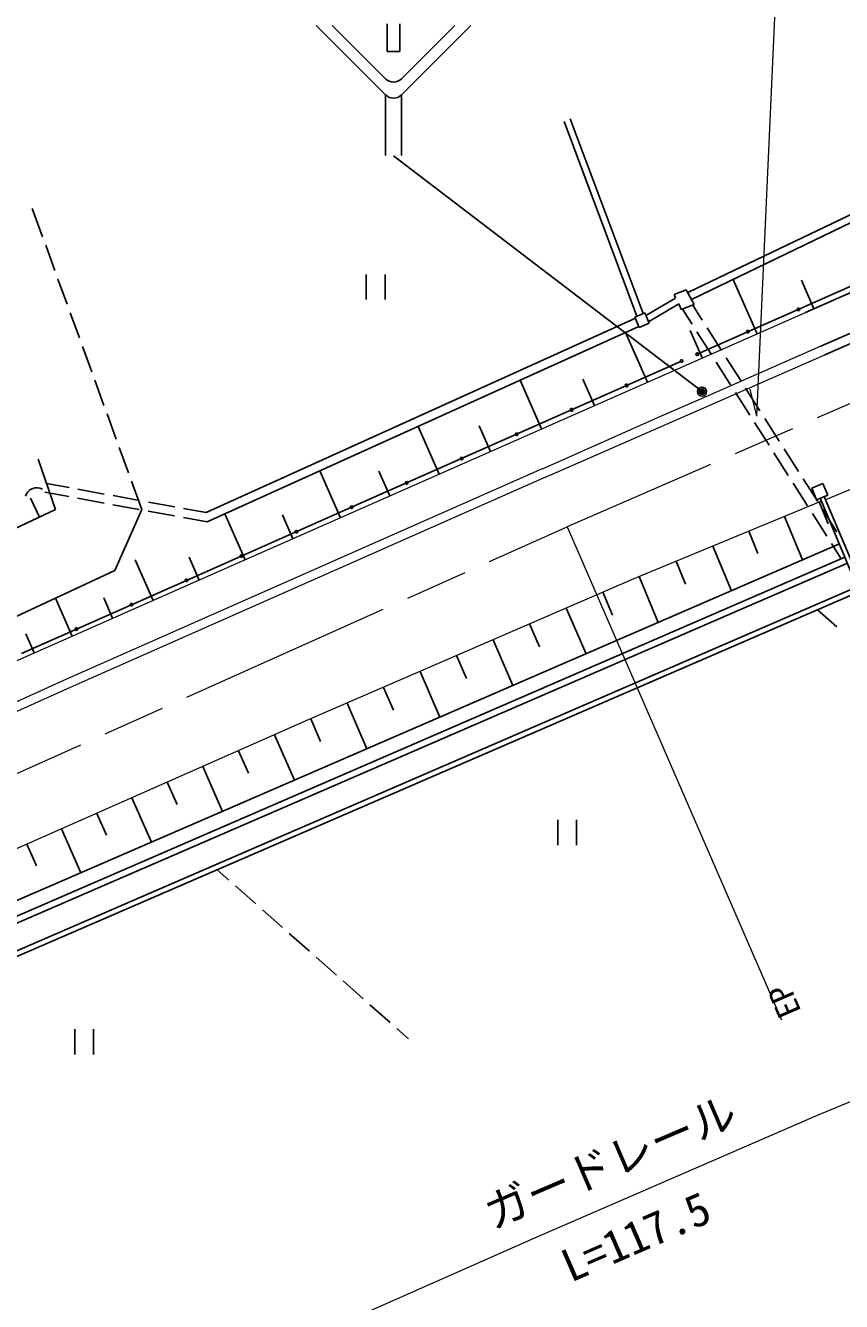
# Model space of a CAD drawing. Units: millimetres, scale not verified. Extents: x 40000 to 680000, y 20000 to 380000.
# Drawn here: x 395976 to 441501, y 241429 to 312601 of the extents above; entities that cross this region are included whole.
import ezdxf
from ezdxf.enums import TextEntityAlignment as Align

# ---------------------------------------------------------------- set-up
doc = ezdxf.new("R2010")
doc.units = ezdxf.units.MM
doc.header["$LTSCALE"] = 1000
doc.header["$PDMODE"] = 32
doc.header["$PDSIZE"] = 500
doc.linetypes.add('CHAIN', pattern=[18.5, 12, -1.5, 3.5, -1.5])
for name, color, linetype, lineweight in [('M-BGD', 7, 'Continuous', 25), ('M-BMK', 2, 'CHAIN', 13), ('M-STR-HTXT', 7, 'Continuous', 13), ('M-STR-STRC', 7, 'Continuous', 25), ('M-WORK', 1, 'Continuous', 13)]:
    doc.layers.add(name, color=color, linetype=linetype, lineweight=lineweight)
doc.styles.add('ＭＳ ゴシック', font='')
doc.styles.get('ＭＳ ゴシック').set_extended_font_data('MS Gothic')

msp = doc.modelspace()

# ---------------------------------------------------------------- linework, layer by layer
at = {"layer": 'M-BGD'}
for p, q in [((430088, 296386), (426027, 307239)), ((426364, 307392), (430429, 296531)), ((432922, 297701), (448170, 305017)), ((448343, 304656), (433125, 297322)), ((396930, 300810), (396354, 302393)), ((397615, 298931), (397101, 300340)), ((439496, 296601), (446993, 299910)), ((451185, 299486), (440351, 294719)), ((398300, 297051), (397786, 298461)), ((414983, 298719), (414983, 297319)), ((416033, 297319), (416033, 298719)), ((436792, 295407), (435441, 298467)), ((439962, 296806), (439262, 298391)), ((432167, 297600), (432836, 297860)), ((432240, 297402), (432167, 297600)), ((432836, 297860), (433281, 297033)), ((430591, 296422), (432240, 297402)), ((432429, 297084), (430736, 296078)), ((432553, 296754), (432429, 297084)), ((432553, 296754), (433281, 297033)), ((433203, 297003), (433734, 296168)), ((398984, 295172), (398471, 296582)), ((406050, 285431), (430004, 296274)), ((429975, 296338), (430527, 296572)), ((430221, 295758), (429975, 296338)), ((430527, 296572), (430773, 295992)), ((433169, 295938), (432631, 296784)), ((406112, 284910), (430198, 295813)), ((430672, 292705), (429450, 295474)), ((430773, 295992), (430221, 295758)), ((433732, 294056), (433057, 295586)), ((434242, 294250), (433438, 295516)), ((434002, 295746), (434807, 294480)), ((399669, 293293), (399156, 294702)), ((435075, 294058), (435880, 292793)), ((435316, 292562), (434511, 293828)), ((400354, 291414), (399840, 292823)), ((424763, 290096), (423565, 292810)), ((427718, 291401), (427065, 292878)), ((436389, 290875), (435584, 292140)), ((436149, 292371), (436953, 291105)), ((401038, 289535), (400525, 290944)), ((437462, 289187), (436657, 290453)), ((437222, 290683), (438027, 289417)), ((419059, 287578), (417884, 290239)), ((421911, 288837), (421281, 290263)), ((401723, 287656), (401210, 289065)), ((438295, 288995), (439100, 287729)), ((397655, 285611), (396675, 288415)), ((438535, 287499), (437730, 288765)), ((413551, 285147), (412400, 287756)), ((416305, 286362), (415697, 287739)), ((398403, 286828), (397150, 287056)), ((402471, 285603), (401894, 287186)), ((439608, 285812), (438803, 287077)), ((439368, 287308), (440173, 286042)), ((439838, 286787), (440464, 287055)), ((440464, 287055), (440739, 286411)), ((396752, 285183), (396253, 286234)), ((398391, 286322), (397060, 286565)), ((400358, 285962), (398883, 286232)), ((400370, 286468), (398895, 286738)), ((402338, 286109), (400862, 286378)), ((440112, 286144), (439838, 286787)), ((440739, 286411), (440112, 286144)), ((440310, 286229), (442382, 281296)), ((442612, 281396), (440541, 286325)), ((371896, 273436), (397655, 285611)), ((402326, 285603), (400850, 285872)), ((400968, 282201), (402471, 285603)), ((404293, 285243), (402818, 285513)), ((404305, 285750), (402830, 286019)), ((406050, 285431), (404797, 285660)), ((440264, 286024), (440767, 284809)), ((440441, 285620), (441246, 284354)), ((406116, 284911), (404785, 285154)), ((408235, 282800), (407104, 285359)), ((410893, 283973), (410306, 285302)), ((438320, 285220), (439325, 282790)), ((440681, 284124), (439877, 285390)), ((436323, 284394), (436839, 283145)), ((441381, 283681), (371612, 253443)), ((434325, 283567), (435358, 281070)), ((441488, 282855), (440950, 283702)), ((371930, 252709), (441691, 282943)), ((372069, 252383), (441828, 282617)), ((403101, 280535), (402103, 282799)), ((405668, 281667), (405102, 282950)), ((432273, 282718), (432804, 281436)), ((374673, 270010), (400968, 282201)), ((430221, 281869), (431282, 279304)), ((372625, 251099), (442382, 281296)), ((372959, 250916), (443174, 281312)), ((398573, 278541), (397640, 280659)), ((400837, 279538), (400338, 280670)), ((428181, 280988), (428733, 279713)), ((426142, 280104), (427247, 277555)), ((440165, 280009), (441235, 279054)), ((424103, 279220), (424656, 277946)), ((396456, 277608), (395989, 278667)), ((422065, 278336), (423170, 275788)), ((420027, 277452), (420579, 276179)), ((417989, 276569), (419093, 274021)), ((415951, 275685), (416504, 274412)), ((413914, 274802), (415018, 272255)), ((411887, 273923), (412436, 272656)), ((409865, 273032), (410980, 270505)), ((407865, 272149), (408417, 270899)), ((405865, 271266), (406968, 268766)), ((403885, 270393), (404431, 269156)), ((401906, 269520), (402998, 267045)), ((399947, 268655), (400487, 267431)), ((397988, 267791), (399069, 265343)), ((425667, 268287), (425667, 266887)), ((426717, 266887), (426717, 268287)), ((396050, 266936), (396585, 265724)), ((406673, 265511), (407323, 264936)), ((407698, 264605), (408822, 263612)), ((409197, 263281), (410321, 262287)), ((410695, 261956), (411820, 260963)), ((412194, 260632), (413318, 259639)), ((413693, 259308), (414817, 258315)), ((415192, 257984), (416316, 256990)), ((398725, 256614), (398725, 255214)), ((399775, 255214), (399775, 256614)), ((416691, 256659), (417341, 256085))]:
    msp.add_line(p, q, dxfattribs=at)
msp.add_arc((396599, 286170), 646, 60.33448, 164.75042, dxfattribs=at)
at = {"layer": 'M-BMK'}
for p in [(451152, 295493), (371222, 260000)]:
    msp.add_line(p, (426196, 284645), dxfattribs=at)
at = {"layer": 'M-STR-HTXT'}
for p, q in [((436783, 290803), (436400, 292321)), ((426196, 284645), (438155, 257132)), ((440171, 251818), (461293, 260597)), ((424387, 244974), (440171, 251818)), ((380433, 225585), (424387, 244974))]:
    msp.add_line(p, q, dxfattribs=at)
msp.add_lwpolyline([(436783, 290803), (438000, 318000), (460000, 318000)], dxfattribs=at)
at = {"layer": 'M-STR-STRC'}
for p, q in [((412197, 312601), (416065, 308733)), ((413088, 312601), (416065, 309625)), ((416158, 312694), (416158, 311155)), ((416864, 312694), (416864, 311155)), ((420825, 312601), (416957, 308733)), ((416957, 309625), (419934, 312601)), ((416864, 311155), (416158, 311155)), ((416065, 308733), (416065, 305351)), ((416957, 308733), (416957, 305351)), ((433719, 292181), (416508, 305329)), ((433457, 294268), (450400, 301766)), ((451411, 298985), (440565, 294232)), ((423372, 289805), (432579, 293881)), ((414165, 285729), (423372, 289805)), ((404958, 281653), (414165, 285729)), ((395752, 277577), (404958, 281653))]:
    msp.add_line(p, q, dxfattribs=at)
for radius in [150, 120, 90, 60, 30, 20]:
    msp.add_circle((433719, 292181), radius, dxfattribs=at)
for centre, radius, start, end in [((416511, 310071), 631, 225.00005, 315.00011), ((416511, 309179), 631, 225, 315), ((439104, 296767), 75, 72.48528, 252.48367), ((439104, 296767), 75, 252.48562, 72.48333), ((436281, 295518), 75, 72.48562, 252.48333), ((436281, 295518), 75, 252.48528, 72.48367), ((432579, 293881), 75, 72.48448, 252.48448), ((432579, 293881), 75, 252.48528, 72.48367), ((433457, 294268), 75, 72.48367, 252.48528), ((433457, 294268), 75, 252.48562, 72.48333), ((429510, 292522), 75, 72.48448, 252.48448), ((429510, 292522), 75, 252.48528, 72.48367), ((426441, 291163), 75, 72.48528, 252.48367), ((426441, 291163), 75, 252.48562, 72.48333), ((423372, 289805), 75, 72.48528, 252.48367), ((423372, 289805), 75, 252.48448, 72.48448), ((420303, 288446), 75, 72.48448, 252.48448), ((420303, 288446), 75, 252.48528, 72.48367), ((417234, 287088), 75, 72.48528, 252.48367), ((417234, 287088), 75, 252.48562, 72.48333), ((414165, 285729), 75, 72.48528, 252.48367), ((414165, 285729), 75, 252.48448, 72.48448), ((411096, 284370), 75, 72.48448, 252.48448), ((411096, 284370), 75, 252.48528, 72.48367), ((408027, 283012), 75, 72.48528, 252.48367), ((408027, 283012), 75, 252.48562, 72.48333), ((404958, 281653), 75, 72.48528, 252.48367), ((404958, 281653), 75, 252.48448, 72.48448), ((401890, 280295), 75, 72.48448, 252.48448), ((401890, 280295), 75, 252.48528, 72.48367), ((398821, 278936), 75, 72.48528, 252.48367), ((398821, 278936), 75, 252.48562, 72.48333)]:
    msp.add_arc(centre, radius, start, end, dxfattribs=at)
msp.add_point((433719, 292181), dxfattribs=at)
at = {"layer": 'M-WORK'}
for p, q in [((423977, 289749), (439496, 296601)), ((440351, 294719), (434092, 291966)), ((424995, 287409), (440565, 294232)), ((434092, 291966), (431441, 290806)), ((431441, 290806), (424797, 287862)), ((405686, 281674), (423977, 289749)), ((424792, 287866), (398268, 276137)), ((424995, 287409), (398472, 275680)), ((443487, 287338), (440618, 286143)), ((440377, 286071), (430053, 281800)), ((374528, 267947), (405686, 281674)), ((430053, 281800), (427848, 280844)), ((427848, 280844), (411752, 273864)), ((398268, 276137), (379255, 267596)), ((398472, 275680), (379462, 267140)), ((411752, 273864), (382145, 260800))]:
    msp.add_line(p, q, dxfattribs=at)

# ---------------------------------------------------------------- texts
at = {"layer": 'M-STR-HTXT', "style": 'ＭＳ ゴシック'}
msp.add_text('EP', height=1320, rotation=113.494, dxfattribs=at).set_placement((439640, 257778), align=Align.BOTTOM_LEFT)
msp.add_text('ガードレール', height=1833, rotation=23.169, dxfattribs=at).set_placement((428589, 249230), align=Align.MIDDLE_CENTER)
msp.add_text('L=117.5', height=1833, rotation=23.442, dxfattribs=at).set_placement((430613, 243701), align=Align.BOTTOM_CENTER)

doc.saveas('drawing.dxf')
